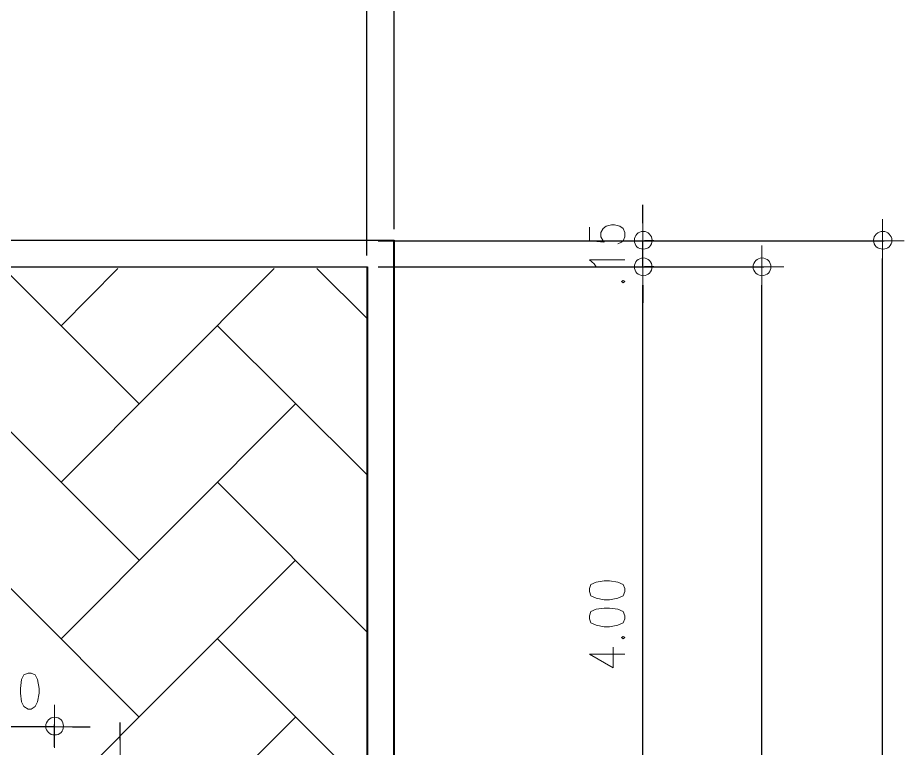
# Model space of a CAD drawing. Header units: millimetres. Extents: x 2928 to 3112, y 1220 to 1280.
# Drawn here: x 2983.33 to 2988.34, y 1264.61 to 1268.73 of the extents above; entities that cross this region are included whole.
import ezdxf

# ---------------------------------------------------------------- set-up
doc = ezdxf.new("R2010")
doc.units = ezdxf.units.MM

msp = doc.modelspace()

# ---------------------------------------------------------------- linework, layer by layer
at = {"color": 253, "linetype": 'Continuous', "lineweight": -2, "true_color": 0x9a9a9a}
for points in [[(2985.45528, 1267.53733), (2985.45528, 1272.65074), (2985.45528, 1272.65074)], [(2985.30195, 1267.38733), (2985.30195, 1270.22737), (2985.30195, 1270.22737)], [(2986.85863, 1267.57066), (2986.85863, 1267.674), (2986.85863, 1267.674)], [(2985.36528, 1267.47066), (2988.22199, 1267.47066), (2988.22199, 1267.47066)], [(2986.85863, 1267.32399), (2986.85863, 1267.47066), (2986.85863, 1267.47066)], [(2986.92197, 1267.47066), (2986.86863, 1267.47066), (2986.86863, 1267.47066)], [(2988.21199, 1236.98689), (2988.21199, 1267.37066), (2988.21199, 1267.37066)], [(2985.36528, 1267.32399), (2986.86863, 1267.32399), (2986.86863, 1267.32399)], [(2985.36528, 1267.32399), (2987.54198, 1267.32399), (2987.54198, 1267.32399)], [(2986.92197, 1267.32399), (2986.86863, 1267.32399), (2986.86863, 1267.32399)], [(2986.85863, 1263.39394), (2986.85863, 1267.22066), (2986.85863, 1267.22066)], [(2986.85863, 1267.22066), (2986.85863, 1267.12066), (2986.85863, 1267.12066)], [(2987.53198, 1237.1369), (2987.53198, 1267.22066), (2987.53198, 1267.22066)], [(2983.53859, 1264.61395), (2983.53859, 1264.74062), (2983.53859, 1264.74062)], [(2983.90859, 1264.65062), (2983.90859, 1264.75062), (2983.90859, 1264.75062)], [(2983.53859, 1264.72729), (2983.03191, 1264.72729), (2983.03191, 1264.72729)], [(2983.63859, 1264.72729), (2983.73859, 1264.72729), (2983.73859, 1264.72729)]]:
    msp.add_lwpolyline(points, dxfattribs=at)
at = {"color": 7, "linetype": 'Continuous', "lineweight": 9, "true_color": 0x000007}
for points in [[(2986.85863, 1267.594), (2986.85863, 1267.35066), (2986.85863, 1267.35066)], [(2988.21199, 1267.35066), (2988.21199, 1267.594), (2988.21199, 1267.594)], [(2986.55863, 1267.54733), (2986.55863, 1267.47066), (2986.64196, 1267.464), (2986.6353, 1267.47066), (2986.62196, 1267.494), (2986.62196, 1267.51733), (2986.6353, 1267.54066), (2986.65196, 1267.554), (2986.68197, 1267.56066), (2986.69863, 1267.56066), (2986.72863, 1267.554), (2986.74863, 1267.54066), (2986.75863, 1267.51733), (2986.75863, 1267.494), (2986.74863, 1267.47066), (2986.73863, 1267.464), (2986.71863, 1267.454)], [(2986.97864, 1267.47066), (2986.73863, 1267.47066), (2986.73863, 1267.47066)], [(2986.85863, 1267.20066), (2986.85863, 1267.444), (2986.85863, 1267.444)], [(2986.85863, 1267.20066), (2986.85863, 1267.444), (2986.85863, 1267.444)], [(2987.53198, 1267.20066), (2987.53198, 1267.444), (2987.53198, 1267.444)], [(2988.09199, 1267.47066), (2988.33532, 1267.47066), (2988.33532, 1267.47066)], [(2986.5953, 1267.32399), (2986.5853, 1267.34066), (2986.55863, 1267.36399), (2986.75863, 1267.36399)], [(2986.73863, 1267.32399), (2986.97864, 1267.32399), (2986.97864, 1267.32399)], [(2986.73863, 1267.32399), (2986.97864, 1267.32399), (2986.97864, 1267.32399)], [(2987.41198, 1267.32399), (2987.65531, 1267.32399), (2987.65531, 1267.32399)], [(2986.75863, 1265.1373), (2986.55863, 1265.1373), (2986.69197, 1265.06063), (2986.69197, 1265.1773)], [(2983.53859, 1264.60729), (2983.53859, 1264.85062), (2983.53859, 1264.85062)], [(2983.65859, 1264.72729), (2983.41525, 1264.72729), (2983.41525, 1264.72729)], [(2983.90859, 1264.67396), (2983.90859, 1264.43062), (2983.90859, 1264.43062)]]:
    msp.add_lwpolyline(points, dxfattribs=at)
at = {"color": 7, "linetype": 'Continuous', "lineweight": -2, "true_color": 0x000007}
for points in [[(2937.08126, 1265.3073), (2937.07792, 1267.474), (2938.98795, 1267.474), (2985.45528, 1267.474), (2985.45528, 1236.87356), (2938.98795, 1236.87356), (2937.08126, 1236.87356), (2937.08126, 1238.60692)], [(2937.23126, 1265.3073), (2937.23126, 1267.32399), (2938.98795, 1267.32399), (2985.30528, 1267.32399), (2985.30528, 1237.02356), (2938.98795, 1237.02356), (2937.22793, 1237.02356), (2937.22793, 1238.60692)]]:
    msp.add_lwpolyline(points, close=True, dxfattribs=at)
at = {"color": 252, "linetype": 'Continuous', "lineweight": 5, "true_color": 0x989898}
msp.add_lwpolyline([(2985.45195, 1267.474), (2985.45195, 1260.42056), (2985.30195, 1260.42056), (2985.30195, 1267.32399), (2979.40519, 1267.32399), (2979.40519, 1267.474)], close=True, dxfattribs=at)
at = {"color": 9, "linetype": 'Continuous', "lineweight": 5, "true_color": 0xbababa}
for points in [[(2984.01526, 1266.55065), (2983.25192, 1267.31399), (2983.25192, 1267.31399)], [(2983.57525, 1266.99066), (2983.89526, 1267.31399), (2983.89526, 1267.31399)], [(2983.57525, 1266.10731), (2984.7786, 1267.31399), (2984.7786, 1267.31399)], [(2985.30195, 1267.03399), (2985.01861, 1267.31399), (2985.01861, 1267.31399)], [(2984.01526, 1265.6673), (2982.69191, 1266.99066), (2982.69191, 1266.99066)], [(2985.30195, 1266.15064), (2984.4586, 1266.99066), (2984.4586, 1266.99066)], [(2983.57525, 1265.22396), (2984.89861, 1266.55065), (2984.89861, 1266.55065)], [(2984.01526, 1264.78062), (2982.69191, 1266.10731), (2982.69191, 1266.10731)], [(2985.30195, 1265.26396), (2984.4586, 1266.10731), (2984.4586, 1266.10731)], [(2983.57525, 1264.34062), (2984.89861, 1265.6673), (2984.89861, 1265.6673)], [(2985.30195, 1264.38062), (2984.4586, 1265.22396), (2984.4586, 1265.22396)], [(2983.57525, 1263.45727), (2984.89861, 1264.78062), (2984.89861, 1264.78062)]]:
    msp.add_lwpolyline(points, dxfattribs=at)
at = {"color": 7, "linetype": 'Continuous', "lineweight": 9, "true_color": 0x000007}
for points in [[(2986.73863, 1267.24066), (2986.74863, 1267.23399), (2986.75863, 1267.24066), (2986.74863, 1267.24733)], [(2986.55863, 1265.49063), (2986.5653, 1265.4673), (2986.5953, 1265.45397), (2986.64196, 1265.44397), (2986.67197, 1265.44397), (2986.71863, 1265.45397), (2986.74863, 1265.4673), (2986.75863, 1265.49063), (2986.75863, 1265.5073), (2986.74863, 1265.53063), (2986.71863, 1265.54397), (2986.67197, 1265.55063), (2986.64196, 1265.55063), (2986.5953, 1265.54397), (2986.5653, 1265.53063), (2986.55863, 1265.5073)], [(2986.55863, 1265.3373), (2986.5653, 1265.31396), (2986.5953, 1265.30063), (2986.64196, 1265.29063), (2986.67197, 1265.29063), (2986.71863, 1265.30063), (2986.74863, 1265.31396), (2986.75863, 1265.3373), (2986.75863, 1265.35397), (2986.74863, 1265.3773), (2986.71863, 1265.39063), (2986.67197, 1265.3973), (2986.64196, 1265.3973), (2986.5953, 1265.39063), (2986.5653, 1265.3773), (2986.55863, 1265.35397)], [(2986.73863, 1265.23063), (2986.74863, 1265.22396), (2986.75863, 1265.23063), (2986.74863, 1265.2373)], [(2983.38858, 1265.03063), (2983.36525, 1265.02063), (2983.35192, 1264.99396), (2983.34525, 1264.94396), (2983.34525, 1264.91729), (2983.35192, 1264.86729), (2983.36525, 1264.84062), (2983.38858, 1264.82729), (2983.40525, 1264.82729), (2983.42859, 1264.84062), (2983.44192, 1264.86729), (2983.45192, 1264.91729), (2983.45192, 1264.94396), (2983.44192, 1264.99396), (2983.42859, 1265.02063), (2983.40525, 1265.03063)]]:
    msp.add_lwpolyline(points, close=True, dxfattribs=at)
for points in [[(2986.86197, 1267.42399), (2986.88863, 1267.42399), (2986.91197, 1267.444), (2986.91197, 1267.474), (2986.91197, 1267.474), (2986.91197, 1267.50066), (2986.88863, 1267.524), (2986.86197, 1267.524), (2986.86197, 1267.524), (2986.83197, 1267.524), (2986.81197, 1267.50066), (2986.81197, 1267.474), (2986.81197, 1267.474), (2986.81197, 1267.444), (2986.83197, 1267.42399), (2986.86197, 1267.42399)], [(2988.21532, 1267.524), (2988.18532, 1267.524), (2988.16199, 1267.50066), (2988.16199, 1267.474), (2988.16199, 1267.474), (2988.16199, 1267.444), (2988.18532, 1267.42399), (2988.21532, 1267.42399), (2988.21532, 1267.42399), (2988.24199, 1267.42399), (2988.26532, 1267.444), (2988.26532, 1267.474), (2988.26532, 1267.474), (2988.26532, 1267.50066), (2988.24199, 1267.524), (2988.21532, 1267.524)], [(2986.86197, 1267.37399), (2986.83197, 1267.37399), (2986.81197, 1267.35066), (2986.81197, 1267.32399), (2986.81197, 1267.32399), (2986.81197, 1267.29733), (2986.83197, 1267.27399), (2986.86197, 1267.27399), (2986.86197, 1267.27399), (2986.88863, 1267.27399), (2986.91197, 1267.29733), (2986.91197, 1267.32399), (2986.91197, 1267.32399), (2986.91197, 1267.35066), (2986.88863, 1267.37399), (2986.86197, 1267.37399)], [(2986.86197, 1267.37399), (2986.83197, 1267.37399), (2986.81197, 1267.35066), (2986.81197, 1267.32399), (2986.81197, 1267.32399), (2986.81197, 1267.29733), (2986.83197, 1267.27399), (2986.86197, 1267.27399), (2986.86197, 1267.27399), (2986.88863, 1267.27399), (2986.91197, 1267.29733), (2986.91197, 1267.32399), (2986.91197, 1267.32399), (2986.91197, 1267.35066), (2986.88863, 1267.37399), (2986.86197, 1267.37399)], [(2987.53198, 1267.37399), (2987.50531, 1267.37399), (2987.48198, 1267.35066), (2987.48198, 1267.32399), (2987.48198, 1267.32399), (2987.48198, 1267.29733), (2987.50531, 1267.27399), (2987.53198, 1267.27399), (2987.53198, 1267.27399), (2987.56198, 1267.27399), (2987.58198, 1267.29733), (2987.58198, 1267.32399), (2987.58198, 1267.32399), (2987.58198, 1267.35066), (2987.56198, 1267.37399), (2987.53198, 1267.37399)], [(2983.48859, 1264.73062), (2983.48859, 1264.70062), (2983.51192, 1264.68062), (2983.53859, 1264.68062), (2983.53859, 1264.68062), (2983.56859, 1264.68062), (2983.58859, 1264.70062), (2983.58859, 1264.73062), (2983.58859, 1264.73062), (2983.58859, 1264.75729), (2983.56859, 1264.78062), (2983.53859, 1264.78062), (2983.53859, 1264.78062), (2983.51192, 1264.78062), (2983.48859, 1264.75729), (2983.48859, 1264.73062)]]:
    msp.add_open_spline(points, degree=3, knots=[0, 0, 0, 0, 0.0625, 0.0625, 0.0625, 0.0625, 0.125, 0.125, 0.125, 0.125, 0.1875, 0.1875, 0.1875, 0.1875, 1, 1, 1, 1], dxfattribs=at)

doc.saveas('drawing.dxf')
